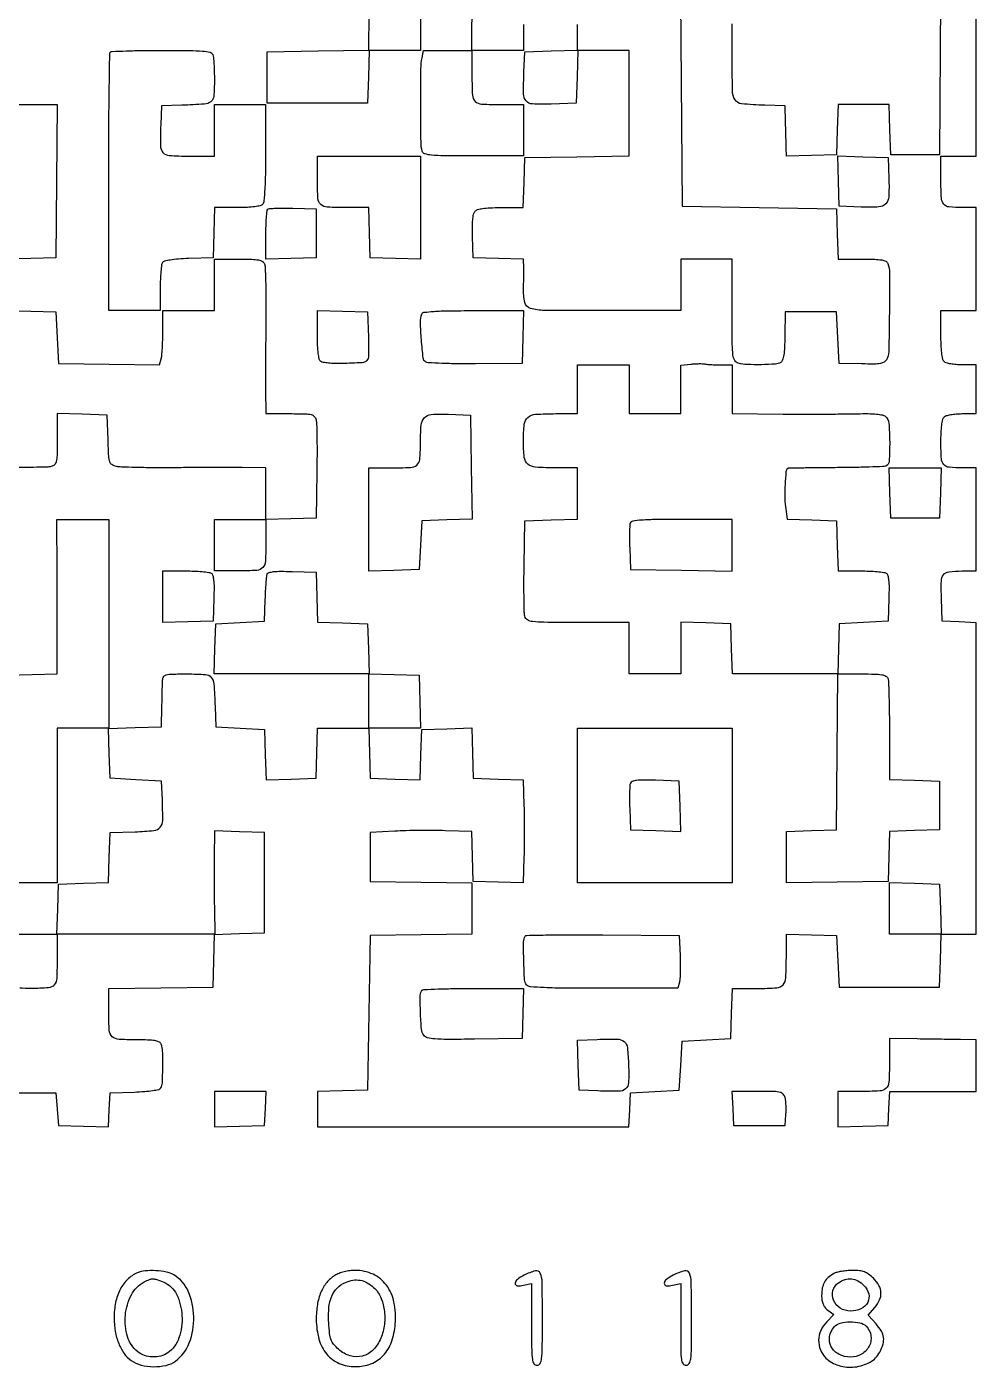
# Model space of a CAD drawing. Extents: x 156 to 936, y 100 to 969.
# Drawn here: x 585.8 to 936, y 100.3 to 594.7 of the extents above; entities that cross this region are included whole.
import ezdxf

# ---------------------------------------------------------------- set-up
doc = ezdxf.new("R2010")
doc.units = 0

msp = doc.modelspace()

# ---------------------------------------------------------------- linework, layer by layer
for points in [[(826.331761, 681.494703, -0.000012), (826.551366, 659.089701, -0.000474)], [(578.5, 201.5), (587.5, 201.5), (596.5, 201.5), (597, 195.5), (597.5, 189.5), (606.701325, 189.213118), (615.902651, 188.926237), (616.201325, 195.213118), (616.5, 201.5), (625.467001, 201.792098, 0.009786), (629.292364, 201.991711, 0.020298), (632.262875, 202.326695, 0.020215), (634.447011, 202.75425, 0.195149), (635.201688, 203.292098, 0.130987), (635.798355, 205.182982, 0.008326), (635.965551, 211.044596, 0.010436), (635.913472, 216.825987, 0.084331), (635.393011, 219.418213, 0.174962), (634.72193, 220.194519, 0.077284), (633.433506, 220.675502, 0.040828), (631.284782, 220.937682, 0.009474), (627.643011, 221.013655, -0.011122), (619.827687, 221.202467, -0.168375), (617.344021, 222.194526, -0.200172), (616.222529, 224.446569, -0.016731), (616, 231.095039), (616, 239.956814), (635.25, 240.228407), (654.5, 240.5), (654.785765, 250.212947), (655.07153, 259.925895), (664.285765, 260.212947), (673.5, 260.5), (673.5, 279), (673.5, 297.5), (664.25, 297.787526), (655, 298.075052), (654.936029, 288.287526, 0.001491), (654.920326, 283.86914, 0.000913), (654.926856, 278.657898, 0.000915), (654.952181, 273.497702, 0.001628), (654.994633, 269.25), (655.117209, 260), (626.021079, 260), (596.924948, 260), (597.212474, 269.25), (597.5, 278.5), (606.712964, 278.787036), (615.925929, 279.074071), (616.212964, 288.287036), (616.5, 297.5), (625.740334, 297.787398, 0.015844), (632.678762, 298.223546, 0.194277), (634.990355, 299.421808, 0.177046), (635.934395, 301.942653, 0.012739), (635.800912, 309.520917), (635.5, 316.5), (626, 317), (616.5, 317.5), (616.212959, 326.713341), (615.925919, 335.926682), (625.712959, 336.213341), (635.5, 336.5), (635.643001, 344, -0.000774), (635.705597, 347.036392, -0.000869), (635.775426, 349.957812, -0.000796), (635.843155, 352.444748, -0.004675), (635.893001, 353.75, -0.132801), (636.299051, 355.010762, -0.190366), (637.244763, 355.684389, -0.056555), (639.300139, 355.9525, -0.004181), (644.980948, 356, -0.014636), (651.721799, 355.802642, -0.203902), (653.852847, 354.744619, -0.161469), (654.823931, 352.365335, -0.008402), (655.24697, 344), (655.5, 336.5), (664.5, 336), (673.5, 335.5), (673.788016, 326.212977), (674.076031, 316.925954), (683.288016, 317.212977), (692.5, 317.5), (692.787526, 326.75), (693.075052, 336), (702.5, 336), (711.924948, 336), (712.212474, 326.75), (712.5, 317.5), (721.711984, 317.212977), (730.923969, 316.925954), (731.211984, 326.212977), (731.5, 335.5), (740.711984, 335.787023), (749.923969, 336.074046), (750.211984, 326.787023), (750.5, 317.5), (759.68224, 317.213371), (768.86448, 316.926742), (769.18224, 307.463371, -0.005313), (769.2812, 303.150265, -0.003101), (769.312811, 297.978487, -0.0031), (769.28023, 292.799751, -0.005249), (769.180521, 288.463394), (768.861042, 278.926787), (759.680521, 279.213394), (750.5, 279.5), (750.213343, 288.684374), (749.926685, 297.868749), (740.213343, 298.184374, 0.006527), (735.840911, 298.269334, 0.004057), (730.709544, 298.26041, 0.004069), (725.645986, 298.169306, 0.007343), (721.5, 298), (712.5, 297.5), (712.5, 288.5), (712.5, 279.5), (731.25, 279.227935), (750, 278.955869), (750, 269.5), (750, 260.044131), (731.25, 259.772065), (712.5, 259.5), (712, 231), (711.5, 202.5), (702.25, 202.212474), (693, 201.924948), (693, 195.462474), (693, 189), (750.452283, 189), (807.904565, 189), (808.202283, 195.25), (808.5, 201.5), (817.5, 202), (826.5, 202.5), (827, 211.5), (827.5, 220.5), (836.5, 221), (845.5, 221.5), (845.787526, 230.75), (846.075052, 240), (855.420894, 240, 0.01563), (862.483246, 240.220829, 0.202214), (864.792206, 241.369301, 0.168503), (865.801475, 243.923464, 0.010173), (865.986345, 252.287526), (866, 260.075052), (875.25, 259.787526), (884.5, 259.5), (885, 250), (885.5, 240.5), (904, 240.5), (922.5, 240.5), (922.786212, 250.25), (923.072424, 260), (929.536212, 260), (936, 260), (936, 317.452283), (936, 374.904565), (929.75, 375.202283), (923.5, 375.5), (923.206902, 383.914347, -0.014194), (923.166261, 390.231762, -0.156493), (923.981715, 392.593817, -0.206687), (925.921914, 393.705412, -0.027438), (930.75, 393.984687), (936, 394), (936, 413), (936, 432), (931.081787, 432, -0.02167), (925.988587, 432.220846, -0.196045), (924.045714, 433.217183, -0.164615), (923.172231, 435.382298, -0.014291), (923, 441.406989, -0.0113), (923.078557, 444.882657, -0.02047), (923.323233, 447.716356, -0.021205), (923.690904, 449.865077, -0.144372), (924.2, 450.8, -0.12661), (924.988067, 451.265473, -0.024774), (926.604375, 451.6475, -0.024856), (928.58293, 451.911925, -0.020792), (930.7, 452), (936, 452), (936, 461), (936, 470), (930.7, 470, -0.020792), (928.58293, 470.088075, -0.024856), (926.604375, 470.3525, -0.024774), (924.988067, 470.734527, -0.12661), (924.2, 471.2, -0.147006), (923.683085, 472.161055, -0.020534), (923.318182, 474.415152, -0.019692), (923.076788, 477.42428, -0.010168), (923, 481.2), (923, 490), (929.5, 490), (936, 490), (936, 509), (936, 528), (931.081787, 528, -0.022677), (925.955187, 528.232632, -0.204166), (924.018841, 529.27415, -0.15766), (923.16096, 531.541156, -0.012256), (923, 538.106989), (923, 547), (929.5, 547), (936, 547), (936, 585.5), (936, 624)], [(923.023765, 624), (922.761883, 585.75), (922.5, 547.5), (913.5, 547.5), (904.5, 547.5), (904.212474, 556.75), (903.924948, 566), (894.5, 566), (885.075052, 566), (884.787526, 556.75), (884.5, 547.5), (875.25, 547.212474), (866, 546.924948), (865.933978, 550.212474, 0.001271), (865.896227, 551.880903, 0.000436), (865.833306, 554.296789, 0.000434), (865.759257, 556.96181, 0.000502), (865.683978, 559.5), (865.5, 565.5), (858, 565.75303, -0.014886), (849.43984, 566.297288, -0.236649), (847.041705, 567.794166, -0.133957), (846.110751, 571.010953, -0.003845), (846, 585.412063, -0.002477), (846.051105, 595.727427, -0.018297)], [(826.984374, 605), (827.5, 528.5), (856, 528), (884.5, 527.5), (884.787526, 518.25), (885.075052, 509), (893.930537, 509, -0.006773), (898.587052, 508.936924, -0.03465), (901.160133, 508.688208, -0.070053), (902.655249, 508.216672, -0.192061), (903.393011, 507.418213, -0.091595), (904.050872, 503.877948, -0.003024), (903.978793, 489.465611, -0.002482), (903.744574, 474.839187, -0.118151), (903.001707, 472.003189, -0.129185), (902.099431, 471.031441, -0.097386), (900.735717, 470.500395, -0.043921), (898.407132, 470.291664, -0.006734), (893.751707, 470.346851), (885.5, 470.555842), (885, 480.027921), (884.5, 489.5), (875.024365, 489.5), (865.54873, 489.5), (865.438764, 480.660621, -0.008375), (865.314882, 476.417643, -0.027355), (865.03279, 473.623948, -0.040565), (864.592383, 471.795935, -0.173965), (863.914399, 470.925934, -0.125069), (861.920482, 470.275153, -0.011942), (856.766151, 470.054652, -0.015676), (851.565821, 470.119541, -0.054557), (848.25, 470.630286, -0.19615), (846.943772, 471.621676, -0.105196), (846.287771, 473.571293, -0.027155), (846.039653, 477.65655, -0.001591), (846, 490.116631), (846, 509), (836.5, 509), (827, 509), (827, 499.5), (827, 490), (798.567388, 490, -0.001895), (776.667052, 490.083007, -0.066437), (771.604769, 490.797736, -0.275389), (769.502821, 493.007489, -0.065696), (769.01853, 498.271487, 0.004303), (769.075739, 500.125092, 0.003069), (769.109193, 502.201539, 0.003098), (769.116673, 504.182125, 0.00661), (769.092737, 505.712474), (769, 508.924948), (759.75, 509.212474), (750.5, 509.5), (750.206229, 517.344796, -0.01153), (750.157498, 520.735348, -0.021342), (750.298867, 523.485252, -0.023545), (750.594776, 525.568167, -0.126804), (751.078674, 526.594796, -0.14531), (752.05919, 527.250556, -0.038548), (753.914694, 527.672919, -0.027224), (756.640302, 527.925268, -0.009472), (760.584919, 528), (768.924948, 528), (769.212474, 537.25), (769.5, 546.5), (788.75, 546.771593), (808, 547.043186), (808, 566.521593), (808, 586), (798.536212, 586), (789.072424, 586), (788.786212, 576.25), (788.5, 566.5), (779.278376, 566.21285, -0.016286), (772.291842, 566.222911, -0.210515), (769.998061, 567.328047, -0.177482), (769.056252, 569.864428, -0.011023), (769.201382, 578.011777), (769.5, 585.5), (779.25, 585.786212), (789, 586.072424), (789, 595.536212)], [(769, 595.5), (769, 586), (759.5, 586), (750, 586), (750, 576.606989, 0.013298), (750.190353, 569.45107, 0.19079), (751.232644, 567.179831, 0.18106), (753.570915, 566.176663, 0.011759), (761.081787, 566), (769, 566), (769, 556.540381), (769, 547.080762), (750.556397, 547.07501, -0.002188), (739.709324, 547.119084, -0.020448), (735.041929, 547.349507, -0.050568), (732.586438, 547.824979, -0.260517), (731.658177, 548.784629, -0.062517), (731.213192, 552.080596, -0.001947), (731.139004, 565.737969, -0.002386), (731.182439, 579.174896, -0.047713), (731.605142, 583.25), (732.158911, 586), (741.079455, 586), (750, 586), (750, 594.3, -0.011084), (750.07823, 597.828493, -0.020332)], [(578, 490.075052), (587.25, 489.787526), (596.5, 489.5), (597, 480), (597.5, 470.5), (616.127716, 470.228384), (634.755432, 469.956769), (635.364061, 472.228384, 0.042576), (635.601717, 473.559485, 0.007391), (635.797917, 476.109275, 0.007986), (635.936466, 479.116319, 0.007077), (635.986345, 482.25), (636, 490), (645.5, 490), (655, 490), (655, 499.5), (655, 509), (663.893011, 509, -0.006223), (668.799358, 508.938931, -0.038994), (671.29219, 508.681658, -0.088405), (672.695777, 508.157921, -0.168097), (673.46709, 507.25, -0.083746), (673.733427, 505.962862, -0.002785), (673.897741, 500.726562, -0.005224), (673.99297, 494.52372, -0.003606), (673.976746, 487.5, 0.00088), (673.918269, 479.966862, 0.000808), (673.884279, 472.217188, 0.000807), (673.876292, 465.304589, 0.002666), (673.902668, 460.75), (674, 452), (682.980948, 452, -0.004723), (688.546285, 451.947431, -0.05326), (690.733241, 451.67194, -0.153853), (691.855448, 451.003761, -0.122337), (692.516124, 449.75, -0.054093), (692.724896, 448.194714, -0.002845), (692.823778, 443.167188, -0.00446), (692.854068, 437.175971, -0.003227), (692.785177, 430.5), (692.5, 413.5), (683.25, 413.212474), (674, 412.924948), (674, 405.044262, -0.011491), (673.828717, 397.592092, -0.175559), (672.856224, 395.249844, -0.19511), (670.649006, 394.199102, -0.014732), (663.893011, 394), (655, 394), (655, 403.5), (655, 413), (664.5, 413), (674, 413), (674, 422.5), (674, 432), (665.25, 432.0885, 0.002173), (660.725247, 432.114597, 0.00068), (653.942332, 432.115018, 0.000679), (646.368261, 432.094903, 0.000751), (639.043046, 432.054499, -0.003308), (632.155702, 432.051734, -0.004418), (625.90436, 432.145826, -0.003122), (620.671806, 432.30353, -0.044988), (618.829627, 432.53742, -0.083349), (617.202159, 433.192206, -0.18208), (616.388374, 434.236969, -0.063482), (616.025306, 436.293476, -0.004185), (615.786581, 442.321421), (615.5, 451.5), (606.25, 451.787526), (597, 452.075052), (597, 442.556578, -0.004292), (596.949004, 436.616034, -0.050724), (596.676501, 434.327799, -0.152195), (596.007925, 433.165404, -0.127611), (594.75, 432.489729, -0.053287), (593.203036, 432.283412, -0.002941), (588.314063, 432.184491, -0.004526), (582.484344, 432.153616, -0.003293)], [(578.5, 355.5), (587.75, 355.787526), (597, 356.075052), (597.039116, 365.287526, 0.001072), (597.049227, 370.099035, 0.000319), (597.044218, 377.448523, 0.00032), (597.028038, 385.704371, 0.000346), (597.001555, 393.75), (596.924879, 413), (606.462439, 413), (616, 413), (616, 374.5), (616, 336), (606.5, 336), (597, 336), (597, 307.5), (597, 279), (587.5, 279), (578, 279)], [(578, 260), (587.5, 260), (597, 260), (597, 251.581787, -0.010057), (596.842424, 243.748621, -0.163109), (595.917968, 241.319144, -0.206308), (593.791378, 240.22033, -0.017505), (587.5, 240, -0.007489), (583.179878, 240.06471, -0.036534)]]:
    msp.add_lwpolyline(points, format="xyb")
for points in [[(731, 604.531385), (731, 586), (721.536212, 586), (712.072424, 586), (711.786212, 576.25), (711.5, 566.5), (693, 566.5), (674.5, 566.5), (674.5, 576), (674.5, 585.5), (693.234464, 585.772008), (711.968928, 586.044016), (712.234464, 614.272008)], [(578, 566), (587.515573, 566), (597.031147, 566), (596.765573, 537.75), (596.5, 509.5), (587.25, 509.212474), (578, 508.924948)]]:
    msp.add_lwpolyline(points)
for points in [[(654.393011, 584.418213, -0.068387), (654.63106, 583.400823, -0.007337), (654.821697, 580.980697, -0.008918), (654.955613, 578.077827, -0.007066), (655, 574.937265, -0.019008), (654.776939, 569.071867, -0.213539), (653.692032, 567.070681, -0.148038), (651.276784, 566.163468, -0.007912), (643, 565.75303), (635.5, 565.5), (635.199088, 558.520917, 0.012592), (635.061514, 550.839161, 0.182794), (636.024951, 548.346857, 0.197528), (638.365033, 547.215618, 0.015066), (645.519052, 547), (655, 547), (655, 556.5), (655, 566), (664.455923, 566), (673.911845, 566), (673.894572, 548.27854, -0.004522), (673.819519, 540.787933, -0.009408), (673.598333, 534.951528, -0.006257), (673.284722, 530.427395, -0.15395), (672.816205, 529.27854, -0.158342), (671.910725, 528.705797, -0.028695), (669.932544, 528.320133, -0.023703), (667.152089, 528.075455, -0.010095), (663.415081, 528), (655.075052, 528), (654.787526, 518.75), (654.5, 509.5), (645.532999, 509.207902, 0.009786), (641.707636, 509.008289, 0.020298), (638.737125, 508.673305, 0.020215), (636.552989, 508.24575, 0.195149), (635.798312, 507.707902, 0.112618), (635.495093, 506.855762, 0.008743), (635.251635, 504.431384, 0.011595), (635.077158, 501.498009, 0.008591), (635.015313, 498.25), (635, 490), (625.5, 490), (616, 490), (616, 537.333333, -0.001319), (616.047991, 555.528875, -0.002153), (616.195833, 570.958333, -0.000264), (616.393786, 584.688219, -0.195031), (616.666667, 585.333333, -0.188064), (617.281565, 585.603232, -0.001638), (622.491489, 585.804167, -0.005398), (628.525047, 585.951877, -0.00342), (635.559678, 586, -0.002501), (645.79067, 585.948829, -0.018449), (650.666887, 585.719978, -0.03667), (653.396566, 585.287585, -0.248425)], [(731, 527.962474), (731, 508.924948), (721.75, 509.212474), (712.5, 509.5), (712.212474, 518.75), (711.924948, 528), (704.044262, 528, -0.011491), (696.592092, 528.171283, -0.175559), (694.249844, 529.143776, -0.19511), (693.199102, 531.350994, -0.014732), (693, 538.106989), (693, 547), (712, 547), (731, 547)], [(903.793771, 538.655204, -0.019645), (903.781389, 531.978805, -0.185166), (902.666193, 529.394058, -0.189669), (900.123234, 528.251102, -0.020771), (893.596055, 528.212045), (885.5, 528.5), (885.211971, 537.788029), (884.923942, 547.076058), (894.211971, 546.788029), (903.5, 546.5)], [(692.5, 518.5), (692.5, 509.5), (683.25, 509.212474), (674, 508.924948), (674, 517.795808, -0.007385), (674.050962, 521.245903, -0.010931), (674.206402, 524.267253, -0.006353), (674.422777, 526.777963, -0.173388), (674.702644, 527.369311, -0.179987), (675.290922, 527.638564, -0.007016), (677.709672, 527.781547, -0.011703), (680.626528, 527.84459, -0.007913), (683.952644, 527.785977), (692.5, 527.5)], [(711.787526, 480.25, -0.007603), (711.898346, 473.266589, -0.199458), (711.194267, 471.568656, -0.184424), (709.47647, 470.803161, -0.006339), (702, 470.490585, -0.01429), (699.419548, 470.48922, -0.018148), (697.042187, 470.64239, -0.016329), (695.09166, 470.903916, -0.124355), (694.25, 471.273115, -0.171492), (693.686522, 472.151644, -0.02622), (693.312304, 474.229469, -0.022275), (693.073243, 477.166378, -0.009169), (693, 481.159971), (693, 490.075052), (702.25, 489.787526), (711.5, 489.5)], [(768.786212, 480.25), (768.5, 470.5), (751.336529, 470.387505, -0.004285), (744.667867, 470.400941, -0.006412), (738.843924, 470.537287, -0.002989), (733.908279, 470.745732, -0.127024), (732.910405, 471.055373, -0.230234), (732.013888, 472.4707, -0.007859), (731.363977, 479.195583, -0.012318), (730.997039, 485.742159, -0.09568), (731.480659, 488.75, -0.282436), (732.291865, 489.392764, -0.013481), (735.892357, 489.727022, -0.013231), (741.383472, 489.942118, -0.003173), (750.504827, 490), (769.072424, 490)], [(841.581787, 470), (846, 470), (846, 461), (846, 452), (864.75, 451.874114, 0.001343), (872.572147, 451.842604, 0.001256), (880.569967, 451.851957, 0.00125), (887.669834, 451.895847, 0.004302), (892.27542, 451.975462, -0.00977), (896.185347, 452.000288, -0.020936), (899.197251, 451.834299, -0.024523), (901.410811, 451.508902, -0.125079), (902.52542, 450.978903, -0.202406), (903.798772, 448.524979, -0.018422), (904.097211, 441.490596, -0.016381), (903.905176, 434.432061, -0.294179), (902.62712, 432.687154, -0.081753), (901.59075, 432.473547, -0.001894), (896.577242, 432.291304, -0.004162), (890.686364, 432.148588, -0.002804), (883.959662, 432.079374, 0.001437), (877.30982, 432.029129, 0.002342), (871.667004, 431.943836, 0.000314), (866.655726, 431.841462, 0.193446), (866.398318, 431.731651, 0.176465), (865.843847, 430.541756, 0.008035), (865.521447, 425.986901, 0.01439), (865.401381, 421.337079, 0.031542), (865.636194, 417.785884), (866.248141, 413.071768), (875.37407, 412.785884), (884.5, 412.5), (884.787526, 403.25), (885.075052, 394), (893.287526, 393.984687, -0.009211), (896.527258, 393.918956, -0.012245), (899.467433, 393.732898, -0.009596), (901.895183, 393.472431, -0.110258), (902.793098, 393.149034, -0.187221), (903.389362, 392.340297, -0.039341), (903.721251, 390.5815, -0.027159), (903.864234, 387.914541, -0.008519), (903.793098, 383.914347), (903.5, 375.5), (894.5, 375), (885.5, 374.5), (885.212474, 365.25), (884.924948, 356), (893.855485, 356, -0.006687), (898.556376, 355.937123, -0.034414), (901.148072, 355.688728, -0.069706), (902.652499, 355.217512, -0.192751), (903.393011, 354.418213, -0.081693), (903.635918, 353.240397, -0.002295), (903.821697, 348.048623, -0.004633), (903.95596, 341.921839, -0.003161), (904, 334.955738), (904, 317.075052), (913.25, 316.787526), (922.5, 316.5), (922.5, 307.5), (922.5, 298.5), (913.287036, 298.212964), (904.074071, 297.925929), (903.787036, 288.712964), (903.5, 279.5), (884.75, 279.227935), (866, 278.955869), (866, 288.440409), (866, 297.924948), (875.25, 298.212474), (884.5, 298.5), (884.765335, 327.25), (885.030671, 356), (865.552861, 356), (846.075052, 356), (845.787526, 365.25), (845.5, 374.5), (836.25, 374.787526), (827, 375.075052), (827, 365.537526), (827, 356), (817.5, 356), (808, 356), (808, 365.5), (808, 375), (789.019052, 375, -0.00156), (776.466436, 375.039175, -0.027168), (772.388724, 375.286445, -0.107713), (770.465949, 375.943942, -0.202931), (769.521094, 377.25, -0.050165), (769.325924, 378.795532, -0.002755), (769.228793, 383.685938, -0.004251), (769.19471, 389.515654, -0.003093), (769.252042, 396), (769.5, 412.5), (779.25, 412.786212), (789, 413.072424), (789, 422.536212), (789, 432), (780.934259, 432, -0.016088), (773.507921, 432.239009, -0.159609), (770.650715, 433.383174, -0.19479), (769.317418, 435.891343, -0.025963), (769, 442, -0.025963), (769.317418, 448.108657, -0.19479), (770.650715, 450.616826, -0.159609), (773.507921, 451.760991, -0.016088), (780.934259, 452), (789, 452), (789, 461), (789, 470), (798.5, 470), (808, 470), (808, 461), (808, 452), (817.5, 452), (827, 452), (827, 460.939635), (827, 469.879269), (830.75, 470.26514, -0.010986), (832.283347, 470.388944, -0.01168), (833.78965, 470.442044, -0.011334), (835.085591, 470.428062, -0.05161), (835.831787, 470.325505, 0.038869), (836.606522, 470.198878, 0.006941), (838.070212, 470.095617, 0.007463), (839.792609, 470.023884, 0.006674)], [(749.77146, 432.28781), (750.042921, 413.07562), (740.77146, 412.78781), (731.5, 412.5), (731, 403.5), (730.5, 394.5), (721.25, 394.212474), (712, 393.924948), (712, 412.962474), (712, 432), (719.918213, 432, 0.010516), (727.289153, 432.155049, 0.156761), (729.677378, 433.035099, 0.208884), (730.766497, 435.053103, 0.020767), (731, 440.67273, -0.017847), (731.253197, 447.763888, -0.17068), (732.440105, 450.498591, -0.193093), (735.004058, 451.711042, -0.023892), (741.306341, 451.789532), (749.5, 451.5)], [(808.423642, 411.661609, 0.079281), (808.235027, 410.7687, 0.006579), (808.147568, 408.392336, 0.008656), (808.129541, 405.539392, 0.006569), (808.205027, 402.411609), (808.5, 394.5), (827.25, 394.227935), (846, 393.955869), (846, 403.477935), (846, 413), (827.468615, 413, 0.002952), (817.978906, 412.943979, 0.014589), (812.639148, 412.725016, 0.01838), (809.307176, 412.367409, 0.271575)], [(653.793098, 393.149034, -0.187221), (654.389362, 392.340297, -0.039341), (654.721251, 390.5815, -0.027159), (654.864234, 387.914541, -0.008519), (654.793098, 383.914347), (654.5, 375.5), (645.25, 375.212474), (636, 374.924948), (636, 384.462474), (636, 394), (644.25, 393.984687, -0.00917), (647.504112, 393.918959, -0.012203), (650.45641, 393.732898, -0.00954), (652.894283, 393.472467, -0.110402)], [(692.787036, 384.287036), (693.074071, 375.074071), (702.287036, 374.787036), (711.5, 374.5), (711.787036, 365.287036), (712.074071, 356.074071), (721.287036, 355.787036), (730.5, 355.5), (730.786212, 345.75), (731.072424, 336), (721.536212, 336), (712, 336), (712, 346), (712, 356), (683.462474, 356), (654.924948, 356), (655.212474, 365.25), (655.5, 374.5), (664.5, 375), (673.5, 375.5), (673.769726, 383.5, -0.00485), (673.906881, 386.658096, -0.006428), (674.096497, 389.528694, -0.00471), (674.308334, 391.92326, -0.062023), (674.503373, 392.789171, -0.24064), (675.150744, 393.395976, -0.043238), (676.824149, 393.725343, -0.027743), (679.494015, 393.865495, -0.007487), (683.733647, 393.789171), (692.5, 393.5)], [(808.438673, 315.700781, 0.078651), (808.2445, 314.787219, 0.006825), (808.151984, 312.403842, 0.008847), (808.130652, 309.542211, 0.006757), (808.205027, 306.411609), (808.5, 298.5), (817.788029, 298.211971), (827.076058, 297.923942), (826.788029, 307.211971), (826.5, 316.5), (817.733647, 316.789171, 0.007113), (813.338027, 316.871594, 0.030281), (810.715903, 316.724548, 0.05328), (809.127059, 316.364206, 0.222283)], [(826.798618, 252.011777, -0.007788), (826.872186, 248.982599, -0.008795), (826.846342, 246.073078, -0.008159), (826.740645, 243.604388, -0.046734), (826.541746, 242.310306), (825.986256, 240.097057), (798.61317, 240.051424, -0.001961), (784.512838, 240.083216, -0.009745), (776.591673, 240.286565, -0.010317), (771.502855, 240.621839, -0.200537), (770.134213, 241.338284, -0.160994), (769.412664, 243.179591, -0.007003), (769.130811, 250.183064, -0.007685), (769.055321, 257.140698, -0.138127), (769.664086, 259.265457, -0.254423), (770.204461, 259.574117, -0.000812), (778.276475, 259.728083, -0.004159), (787.480068, 259.812107, -0.002558), (798.31857, 259.765457), (826.5, 259.5)], [(768.787526, 230.75), (768.5, 221.5), (751, 221.27181, -0.002611), (740.993551, 221.193597, -0.019828), (736.280716, 221.368324, -0.042947), (733.609048, 221.806471, -0.171571), (732.25, 222.71294, -0.140766), (731.390311, 224.975984, -0.012067), (731.019792, 231.225739, -0.010171), (730.926409, 237.560255, -0.197457), (731.666667, 239.333333, -0.188158), (732.281948, 239.603267, -0.001615), (737.53394, 239.804167, -0.005358), (743.61415, 239.951879, -0.003394), (750.704192, 240), (769.075052, 240)], [(807.788514, 211.666866, -0.018351), (807.767805, 205.193238, -0.211551), (806.672493, 202.964879, -0.174899), (804.172249, 202.050247, -0.011873), (796.479083, 202.199088), (789.5, 202.5), (789.213064, 211.705445), (788.926128, 220.91089), (796.213064, 221.205445, -0.012938), (803.604022, 221.312809, -0.17111), (806.128579, 220.390451, -0.196549), (807.338631, 218.140403, -0.017945)], [(904.002883, 212.356989, -0.014006), (903.805794, 205.400668, -0.193095), (902.757471, 203.161287, -0.178132), (900.414532, 202.173725, -0.011586), (892.918213, 202), (885, 202), (885, 195.462474), (885, 188.924948), (894.25, 189.212474), (903.5, 189.5), (903.797717, 195.75), (904.095435, 202), (920.047717, 202), (936, 202), (936, 211.5), (936, 221), (930.25, 221.110556, 0.000665), (927.34615, 221.162523, 0.000234), (923.178972, 221.229598, 0.000232), (918.597625, 221.299065, 0.000272), (914.252883, 221.360556), (904.005766, 221.5)], [(846.202283, 195.75), (846.5, 189.5), (856, 189.5), (865.5, 189.5), (865.819587, 193.404677, 0.017087), (865.898812, 195.071551, 0.014087), (865.872382, 196.851294, 0.014322), (865.755133, 198.484582, 0.036415), (865.550535, 199.654677, 0.117056), (864.861972, 200.98066, 0.159072), (863.715507, 201.673023, 0.052822), (861.463935, 201.949644, 0.004175), (855.433231, 202), (845.904565, 202)], [(626.5, 135.045972, 0.097352), (622.949624, 132.687818, 0.079403), (620.249811, 128.999983, 0.069163), (618.565078, 124.166054, 0.049353), (618, 118.455137, 0.042807), (618.424001, 113.511786, 0.05284), (619.686739, 109.065403, 0.058844), (621.686529, 105.403431, 0.083852), (624.299878, 102.786468, 0.092162), (627.949541, 101.090645, 0.059473), (632.583469, 100.473691, 0.060048), (637.170792, 100.963627, 0.101493), (640.674013, 102.564534, 0.146292), (645.751678, 109.25311, 0.09528), (647.392636, 118.880502, 0.096996), (645.344489, 128.279813, 0.158635), (640.001452, 134.340071, 0.08374), (637.273069, 135.387255, 0.036803), (633.422761, 135.87423, 0.036814), (629.495307, 135.790335, 0.074449)], [(699.419965, 134.114322, 0.085149), (696.452066, 131.524464, 0.071012), (694.291804, 127.933956, 0.061103), (692.992522, 123.377815, 0.040053), (692.57928, 117.927921, 0.065253), (693.568821, 110.626304, 0.106963), (696.42847, 105.108397, 0.121095), (701.012392, 101.705977, 0.099705), (707, 100.5, 0.091739), (712.76054, 101.565898, 0.113386), (717.279253, 104.602816, 0.103178), (720.305609, 109.565363, 0.065568), (721.728573, 116.207362, 0.070098), (721.244791, 124.278371, 0.110468), (718.427275, 130.589602, 0.12576), (713.51356, 134.568553, 0.108032), (707, 135.992524, 0.032595), (704.983197, 135.86091, 0.028147), (702.897258, 135.467066, 0.029083), (700.965057, 134.867162, 0.047135)], [(769.25, 134.254619, 0.046978), (766.748702, 132.701445, 0.216999), (765.961039, 131.238351, 0.405652), (766.705805, 130.361725, 0.078161), (769, 130.5), (772, 131.158911), (772, 116.079455, 0.002207), (772.042022, 106.557237, 0.030768), (772.283158, 103.134932, 0.11903), (772.881934, 101.585666, 0.246054), (774, 101, 0.267644), (775.131287, 101.652291, 0.103099), (775.721429, 103.4375, 0.026629), (775.959338, 107.362042, 0.001825), (776, 118.5, 0.003467), (775.908835, 131.645842, 0.098041), (775.203983, 134.963736, 0.372048), (773.429404, 135.828959, 0.050814)], [(824.25, 134.254619, 0.046978), (821.748702, 132.701445, 0.216999), (820.961039, 131.238351, 0.405652), (821.705805, 130.361725, 0.078161), (824, 130.5), (827, 131.158911), (827, 116.079455, 0.002207), (827.042022, 106.557237, 0.030768), (827.283158, 103.134932, 0.11903), (827.881934, 101.585666, 0.246054), (829, 101, 0.267644), (830.131287, 101.652291, 0.103099), (830.721429, 103.4375, 0.026629), (830.959338, 107.362042, 0.001825), (831, 118.5, 0.003467), (830.908835, 131.645842, 0.098041), (830.203983, 134.963736, 0.372048), (828.429404, 135.828959, 0.050814)], [(883.5, 134.845268, 0.054956), (881.414662, 133.386834, 0.084638), (880.03055, 131.68156, 0.081345), (879.255582, 129.56252, 0.047103), (879, 126.855555, 0.033717), (879.125285, 124.9998, 0.064462), (879.513794, 123.560033, 0.073803), (880.210488, 122.396844, 0.05946), (881.262873, 121.386481), (883.525747, 119.679593), (880.762873, 116.916719, 0.093551), (878.657155, 113.831115, 0.100105), (877.8866, 110.263767, 0.101478), (878.56544, 106.71633, 0.098835), (880.588338, 103.684389, 0.127041), (885.312456, 100.899477, 0.097737), (891.299544, 100.388822, 0.100981), (896.868476, 102.179147, 0.146336), (900.433582, 105.871562, 0.046337), (901.64368, 108.860897, 0.105373), (901.842412, 111.277194, 0.104071), (901.038722, 113.583577, 0.044488), (899.101097, 116.232076), (896.202193, 119.533745), (898.601097, 122.322636, 0.070574), (900.368491, 125.083358, 0.119879), (900.883448, 127.762176, 0.117911), (900.112384, 130.409316, 0.066905), (898.076923, 133.076923, 0.033569), (896.33959, 134.595422, 0.073618), (894.797079, 135.446539, 0.066994), (892.982702, 135.858838, 0.023994), (890.326923, 135.969591, 0.019921), (888.332236, 135.8775, 0.019316), (886.330409, 135.626778, 0.019645), (884.589736, 135.269377, 0.064768)], [(636.359797, 131.623027, -0.184236), (641.036242, 127.176818, -0.098235), (643.042115, 119.334353, -0.095088), (641.922571, 111.094646, -0.160131), (637.783205, 105.560704, -0.090471), (635.237728, 104.391565, -0.072919), (632.238997, 104.076962, -0.072103), (629.243351, 104.63759, -0.084589), (626.70725, 106.015637, -0.154434), (622.935206, 111.554947, -0.096299), (622.149342, 119.43662, -0.096502), (624.372631, 127.024321, -0.155903), (629.096399, 131.735258, -0.022767), (631.09856, 132.65154, -0.100112), (632.36933, 132.888179, -0.08259), (633.749816, 132.636607, -0.01268)], [(713.751521, 129.750127, -0.100727), (716.287079, 126.19129, -0.069947), (717.648978, 121.430108, -0.065184), (717.695404, 116.126937, -0.064886), (716.376049, 110.981819, -0.0998), (713.576471, 106.704574, -0.134527), (709.591714, 104.397302, -0.138785), (705.083085, 104.480287, -0.109181), (700.805085, 106.882849, -0.035439), (698.98574, 108.756348, -0.087126), (698.025625, 110.409858, -0.062274), (697.515204, 112.610912, -0.01176), (697.185048, 116.730892, -0.035377), (697.264841, 122.318546, -0.076897), (698.275777, 126.476672, -0.098539), (700.277384, 129.476295, -0.092688), (703.314715, 131.559038, -0.065158), (706.11032, 132.381405, -0.082078), (708.804273, 132.36032, -0.081592), (711.360401, 131.472084, -0.063513)], [(894.607558, 130.483351, -0.135899), (896.364413, 127.380889, -0.183992), (895.98604, 124.211031, -0.165034), (893.510382, 121.853512, -0.108888), (889.637611, 121, -0.140645), (885.85204, 122.086332, -0.15418), (883.379983, 124.986179, -0.170908), (883.161003, 128.546168, -0.172345), (885.222506, 131.443296, -0.075783), (887.633765, 132.637155, -0.102958), (890.042687, 132.886797, -0.10093), (892.386566, 132.153757, -0.070393)], [(895.428571, 115.428571, -0.158349), (897.20175, 111.949107, -0.158308), (896.59189, 108.091414, -0.145754), (893.750287, 105.10329, -0.131006), (889.611722, 104, -0.120917), (885.406182, 105.032137, -0.151032), (882.564847, 107.849321, -0.163659), (881.939471, 111.595159, -0.145143), (883.654988, 115.171259, -0.14705), (885.887778, 116.519466, -0.057404), (889.494275, 117.014958, -0.057385), (893.123305, 116.677241, -0.145504)]]:
    msp.add_lwpolyline(points, format="xyb", close=True)
for points in [[(922.787526, 422.75), (922.5, 413.5), (913.5, 413.5), (904.5, 413.5), (904.212474, 422.75), (903.924948, 432), (913.5, 432), (923.075052, 432)], [(846, 307.5), (846, 279), (817.5, 279), (789, 279), (789, 307.5), (789, 336), (817.5, 336), (846, 336)], [(922.787526, 269.25), (923.075052, 260), (913.537526, 260), (904, 260), (904, 269.537526), (904, 279.075052), (913.25, 278.787526), (922.5, 278.5)], [(655, 195.462474), (655, 188.924948), (664.25, 189.212474), (673.5, 189.5), (673.797717, 195.75), (674.095435, 202), (664.547717, 202), (655, 202)]]:
    msp.add_lwpolyline(points, close=True)

doc.saveas('drawing.dxf')
